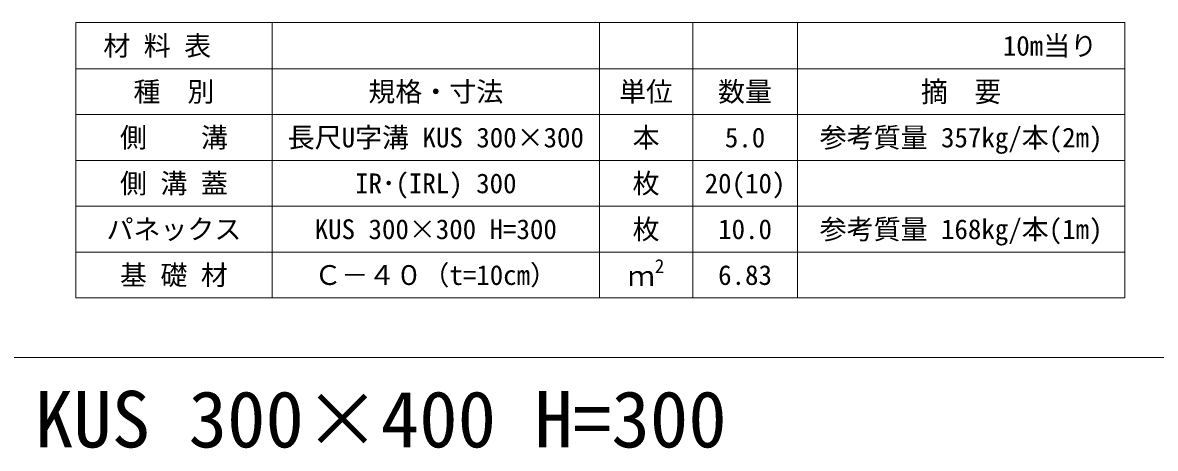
# Model space of a CAD drawing. Units: millimetres at full size, sheet at 1:40; details may follow other scales. Extents: x 206103 to 244503, y 883348 to 903496.
# Drawn here: x 207333 to 209236, y 899296 to 900011 of the extents above; entities that cross this region are included whole.
import ezdxf
from ezdxf.enums import TextEntityAlignment as Align

# ---------------------------------------------------------------- set-up
doc = ezdxf.new("R2010")
doc.units = ezdxf.units.MM
doc.header["$LTSCALE"] = 40
for name, color, linetype, lineweight in [('Defpoints_3', 8, 'Continuous', 0), ('図枠', 5, 'Continuous', 13), ('寸法・材料表', 7, 'Continuous', 13)]:
    doc.layers.add(name, color=color, linetype=linetype, lineweight=lineweight)
doc.layers.add('文字', color=7, linetype='Continuous')
doc.styles.add('ＭＳ ゴシック', font='')
doc.styles.add('ＭＳ Ｐゴシック', font='')
doc.styles.get('ＭＳ ゴシック').set_extended_font_data('MS Gothic')
doc.styles.get('ＭＳ Ｐゴシック').set_extended_font_data('MS PGothic')

msp = doc.modelspace()

# ---------------------------------------------------------------- linework, layer by layer
at = {"layer": 'Defpoints_3'}
for p, q in [((207421.89, 900010.77), (209184.53, 900010.77)), ((207421.89, 900010.77), (207421.89, 899933.33)), ((207751.89, 900010.77), (207751.89, 899933.33)), ((208301.89, 900010.77), (208301.89, 899933.33)), ((208458.53, 900010.77), (208458.53, 899933.33)), ((208634.53, 900010.77), (208634.53, 899933.33)), ((209184.53, 900010.77), (209184.53, 899933.33))]:
    msp.add_line(p, q, dxfattribs=at)
at = {"layer": '図枠'}
msp.add_line((206103.21, 899448.33), (223303.21, 899448.33), dxfattribs=at)
at = {"layer": '寸法・材料表'}
for p, q in [((207421.89, 899933.33), (209184.53, 899933.33)), ((207421.89, 899933.33), (207421.89, 899548.33)), ((207751.89, 899933.33), (207751.89, 899548.33)), ((208301.89, 899933.33), (208301.89, 899548.33)), ((208458.53, 899933.33), (208458.53, 899548.33)), ((208634.53, 899933.33), (208634.53, 899548.33)), ((209184.53, 899933.33), (209184.53, 899548.33)), ((207421.89, 899856.33), (209184.53, 899856.33)), ((207421.89, 899779.33), (209184.53, 899779.33)), ((207421.89, 899702.33), (209184.53, 899702.33)), ((207421.89, 899625.33), (209184.53, 899625.33)), ((207421.89, 899548.33), (209184.53, 899548.33))]:
    msp.add_line(p, q, dxfattribs=at)

# ---------------------------------------------------------------- texts
at = {"layer": '寸法・材料表', "style": 'ＭＳ ゴシック'}
msp.add_text('\u3000材 料 表', height=33.23, dxfattribs=at).set_placement((207422.94, 899972.05), align=Align.MIDDLE_LEFT)
msp.add_text('10m当り\u3000', height=33.23, dxfattribs=at).set_placement((209183.47, 899972.05), align=Align.MIDDLE_RIGHT)
for s, p in [('種\u3000別', (207586.89, 899894.83)), ('規格・寸法', (208026.89, 899894.83)), ('単位', (208380.21, 899894.83)), ('数量', (208546.53, 899894.83)), ('側\u3000\u3000溝', (207586.89, 899817.83)), ('長尺U字溝 KUS 300×300', (208026.89, 899817.83)), ('本', (208380.21, 899817.83)), ('参考質量 357kg/本(2m)', (208909.53, 899817.83)), ('5.0', (208546.53, 899817.83)), ('側 溝 蓋', (207586.89, 899740.83)), ('IR･(IRL) 300', (208026.89, 899740.83)), ('枚', (208380.21, 899740.83)), ('20(10)', (208546.53, 899740.83)), ('パネックス', (207586.89, 899663.83)), ('枚', (208380.21, 899663.83)), ('参考質量 168kg/本(1m)', (208909.53, 899663.83)), ('KUS 300×300 H=300', (208026.89, 899663.83)), ('10.0', (208546.53, 899663.83)), ('基 礎 材', (207586.89, 899586.83)), ('Ｃ－４０（t=10cm）', (208026.89, 899586.83)), ('6.83', (208546.53, 899586.83))]:
    msp.add_text(s, height=33.23, dxfattribs=at).set_placement(p, align=Align.MIDDLE_CENTER)
at = {"layer": '寸法・材料表', "style": 'ＭＳ Ｐゴシック', "width": 0.95}
msp.add_text('摘\u3000要', height=34.64, dxfattribs=at).set_placement((208909.53, 899894.83), align=Align.MIDDLE_CENTER)
at = {"layer": '寸法・材料表', "style": 'ＭＳ ゴシック'}
for s, height, p in [('2', 23.26, (208394.94, 899583.22)), ('ｍ', 33.23, (208349.61, 899558.72))]:
    msp.add_text(s, height=height, dxfattribs=at).set_placement(p, align=Align.BOTTOM_LEFT)
at = {"layer": '文字', "style": 'ＭＳ ゴシック'}
msp.add_text('KUS 300×400 H=300', height=94.94, dxfattribs=at).set_placement((207353.21, 899268.83), align=Align.BOTTOM_LEFT)

doc.saveas('drawing.dxf')
